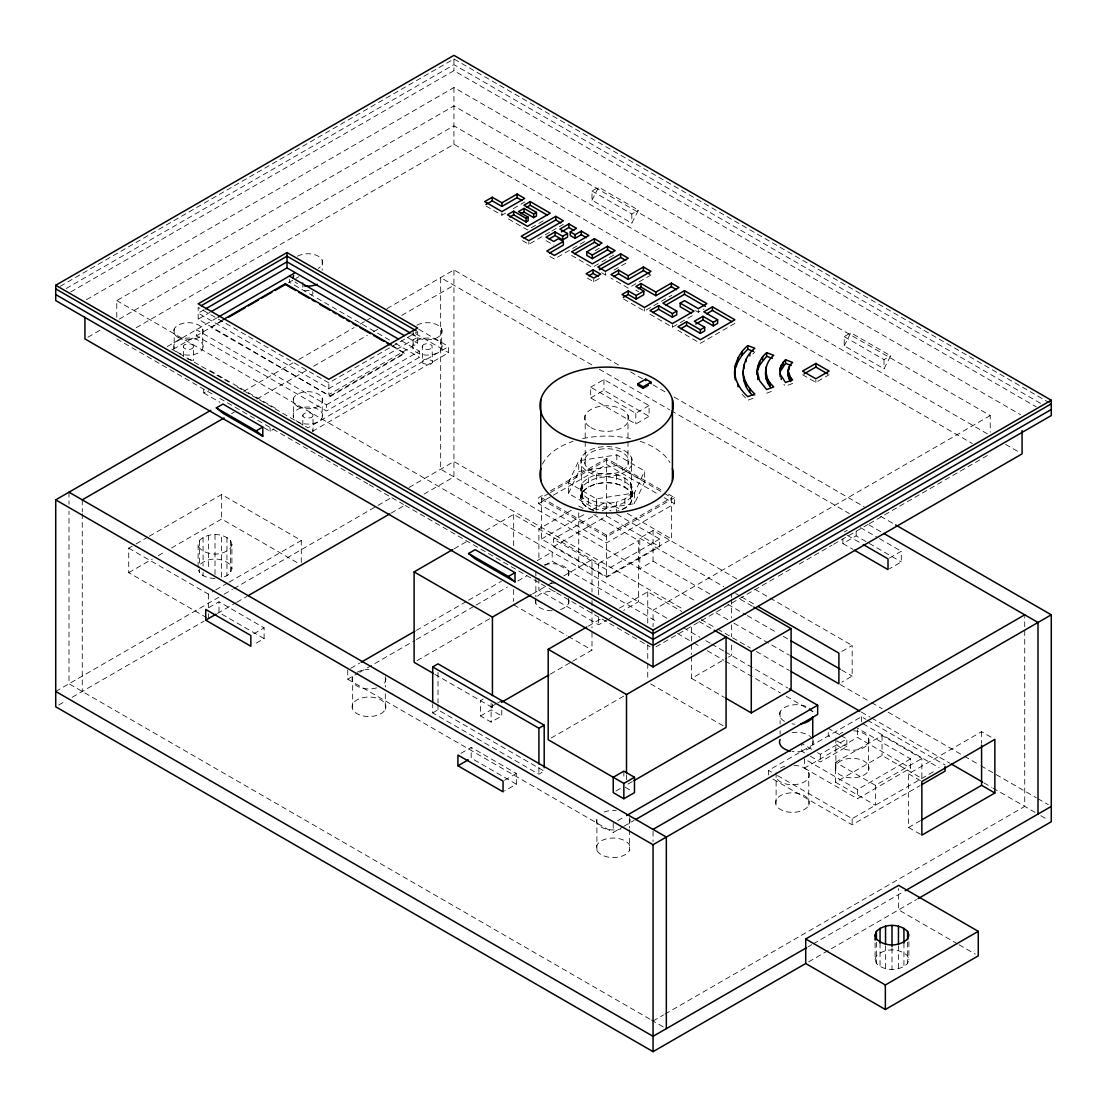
<?xml version="1.0" encoding="UTF-8"?>
<svg xmlns="http://www.w3.org/2000/svg" width="1107" height="1107" viewBox="0 0 1107 1107"><rect width="100%" height="100%" fill="white"/><g stroke="black" fill="none" stroke-linecap="round" stroke-linejoin="round"><path stroke-width="0.75" stroke-dasharray="5 3.75" d="M198.111 567.199L198.111 544.312L199.398 540.576C207.424 532.509 222.59 532.509 230.616 540.576L231.903 544.312L231.903 568.832L230.616 572.568L226.949 575.723L221.469 577.84L221.469 535.29M231.903 544.312L230.616 548.034C222.59 556.101 207.424 556.101 199.398 548.034L198.111 544.312M593.905 510.369L588.301 508.21L582.697 503.367L580.732 497.652L580.732 488.353L582.697 482.638C594.985 470.295 618.218 470.295 630.492 482.638L632.471 488.353L632.471 497.652L630.492 503.367L624.888 508.21L616.502 511.448L616.502 502.149L624.888 498.911L630.492 494.068L632.471 488.353M580.732 497.652L582.697 491.937L582.697 482.638M875.097 959.686L876.384 955.95C884.41 947.883 899.576 947.883 907.602 955.95L908.889 959.686L907.602 963.422C899.576 971.489 884.41 971.489 876.384 963.422L875.097 959.686L875.097 941.697M568.514 482.749L578.726 460.761L616.807 454.88L644.675 470.973L644.675 481.697L634.477 503.685L596.396 509.58L568.514 493.473L568.514 482.749L596.396 498.842L634.477 492.947L644.675 470.973M568.514 493.473L578.726 471.499L578.726 460.761M591.996 200.201L598.638 187.166L638.448 210.164L631.82 223.185L591.996 200.201L591.996 190.999L598.638 187.166M844.212 345.813L850.84 332.778L890.665 355.776L884.023 368.797L844.212 345.813L844.212 336.611L850.84 332.778M183.347 356.329L183.347 346.104L184.8 344.457L190.805 343.917L193.075 345.218L193.573 347.045L193.573 360.661M193.573 347.045L192.12 348.691L189.269 349.521L186.114 349.231L183.845 347.93L183.347 346.104M311.579 295.043L313.032 293.397L312.534 291.57M302.82 425.296L302.82 415.083L304.273 413.437L307.123 412.593L310.278 412.883L312.534 414.198L313.032 416.011L313.032 431.343L312.534 429.516L310.278 428.215M313.032 416.011L311.579 417.657L305.574 418.211L303.318 416.91L302.82 415.083M422.279 346.104L423.732 344.457L426.582 343.627L432.007 345.218L432.505 362.376L431.052 364.009L428.201 364.853L422.791 363.262L422.279 346.104L422.791 347.93L425.046 349.231L428.201 349.521L431.052 348.691L432.505 347.045M422.279 361.435L423.732 359.789L426.582 358.959L432.007 360.55L432.505 362.376M752.829 353.991L754.849 351.874M200.616 564.044C208.753 557.042 223.005 557.402 230.616 565.096L231.903 568.832M582.697 491.937C594.985 479.58 618.218 479.58 630.492 491.937L632.471 497.652M60.207 286.298L453.939 58.975L1049.782 402.976M66.199 288.512L453.939 64.649L1040.801 403.46M70.682 291.944L453.939 70.682L1036.318 406.906M86.415 299.734L453.939 87.536L1020.585 414.682M116.775 317.252L116.775 300.592L453.939 105.926L990.225 415.554L990.225 432.214M87.91 337.192L101.36 329.429M119.279 319.079L453.939 125.852L987.693 434.013M136.175 327.714L453.939 144.256L972.292 443.52M204.103 309.725L198.181 313.143L328.834 388.571L417.671 337.275L411.735 333.857M392.888 345.813L404.83 353.479L330.495 396.389L198.181 319.176L210.026 312.34M217.069 317.792L167.226 346.574L170.215 348.304M221.428 320.643L211.022 327.409L330.495 396.389M173.204 349.245L222.604 320.726M288.47 282.7L294.448 279.241M295.956 278.383L298.945 276.653M486.098 206.068L501.928 215.201L506.19 212.738M513.316 208.628L524.704 202.055M203.73 389.595L203.73 392.943L210.358 389.111M243.637 391.366L292.898 362.916M298.862 359.471L354.088 327.589M360.066 324.143L366.03 320.698M367.524 319.826L370.513 318.11M386.938 308.632L453.939 269.942L618.619 365.019M543.122 220.902L527.458 229.952L507.449 218.383M231.529 413.672L234.518 411.956M256.907 399.018L307.663 369.724M313.627 366.279L367.372 335.255M373.336 331.809L377.819 329.222M401.703 315.426L453.939 285.274M522.518 240.634L528.842 244.287L550.414 231.833M551.853 231.003L563.352 224.361M591.996 190.999L631.82 213.997L638.448 210.164M584.579 241.603L554.386 259.038L546.789 254.652M198.181 319.176L198.181 307.469L328.834 382.897L417.671 331.616L417.671 343.322L328.834 394.604L328.834 380.49M330.495 395.628L404.83 352.704M264.199 427.856L270.094 431.26L274.079 428.963M326.51 404.816L419.428 351.168L419.428 357.298L326.51 410.946L196.423 335.85L196.423 329.72L326.51 404.816L326.51 410.946M595.109 250.666L599.247 248.272M312.423 431.356L448.639 352.704L448.639 346.574L307.926 427.814L234.573 385.471M613.707 255.08L592.342 267.41L571.641 255.454M206.898 617.789L128.73 572.665L128.73 548.145L134.625 544.727M136.106 543.883L147.895 537.075M149.376 536.217L221.649 494.497L301.284 540.479L301.284 564.999M587.402 278.106L593.726 281.759L600.631 277.774M601.668 272.792L605.46 274.979L608.31 273.332M613.998 270.053L628.236 261.833M128.73 572.665L152.323 559.035M158.218 555.631L165.593 551.369M171.502 547.965L221.649 519.017L298.337 563.297M651.013 274.979L628.236 288.124L610.981 278.161M623.518 298.959L644.468 311.039L671.783 295.265M128.73 548.145L208.365 594.127L214.274 590.709M215.74 589.865L227.544 583.057M229.024 582.199L301.284 540.479M649.989 314.236L672.419 327.188L693.992 314.734M695.542 310.652L698.296 312.243L704.052 308.922M55.724 691.446L218.895 597.24M224.237 594.155L232.373 589.464M233.868 588.592L376.477 506.259M377.971 505.401L391.408 497.638M409.037 487.467L453.939 461.536L696.677 601.668M208.67 607.743L218.992 601.779L264.116 627.835L264.116 638.573L253.794 644.523M590.668 387.201L603.938 379.535L649.076 405.591L649.076 416.315L635.805 423.981L590.668 397.925L590.668 387.201L635.805 413.257L649.076 405.591M58.713 705.048L66.199 700.731M72.19 697.272L203.923 621.207M217.401 613.43L236.012 602.692M236.87 602.194L246.723 596.507M391.062 513.164L404.692 505.304M423.995 494.151L453.939 476.868L453.939 269.942M590.668 397.925L603.938 390.259L649.076 416.315M734.882 323.396L700.371 343.322L677.941 330.37M253.794 633.799L264.116 627.835M668.628 494.234L674.537 497.652L674.537 503.685L606.594 542.9L538.652 503.685L538.652 497.652L544.561 494.234M550.47 490.83L606.594 458.423L662.719 490.83M664.255 493.376L671.645 497.652L671.645 539.04L606.594 576.581L541.558 539.04L541.558 497.652L548.947 493.376M550.428 492.532L606.594 460.097L662.775 492.532M454.244 548.726L467.611 541.005M485.447 530.71L513.676 514.409L598.638 563.463L638.448 540.479L638.448 601.779L623.711 610.303M538.652 503.685L551.95 496.005M553.431 495.161L606.594 464.456L658.291 494.303M571.35 510.244L538.901 528.98L538.901 559.63M541.558 539.04L585.907 513.427M591.816 510.009L606.594 501.485L621.373 510.009M802.589 374.747L815.859 382.413L829.129 374.747M616.917 514.34L659.689 539.04L659.689 546.692L606.594 577.356L553.5 546.692L553.5 539.04L596.272 514.34M602.166 510.936L606.594 508.376L611.022 510.936M553.5 546.692L606.594 516.042L659.689 546.692M844.212 336.611L884.023 359.609L890.665 355.776M350.739 668.268L359.692 663.107M416.384 630.367L467.126 601.073M468.607 600.215L501.443 581.258M537.255 560.585L552.172 551.964L552.172 561.166L658.07 622.3M347.75 669.998L347.75 679.186L358.198 673.153M359.692 672.295L414.89 640.427M416.384 639.555L474.585 605.958M476.079 605.1L507.407 587.014M517.855 580.981L526.807 575.806M544.713 565.469L552.172 561.166M541.558 497.652L606.594 535.207L671.645 497.652M674.537 497.652L606.594 536.867L538.652 497.652M417.09 660.616L489.903 618.578M532.564 593.947L548.906 584.51M549.224 584.33L552.172 582.628M563.767 575.931L591.996 559.63L591.996 592.051M709.947 594.016L653.061 561.166L639.777 568.832L639.777 538.168L653.061 530.516L736.888 578.919M659.689 539.04L606.594 569.69L553.5 539.04M432.699 712.908L438.012 709.85L544.201 771.15L538.901 774.222L432.699 712.908L432.699 704.398M588.315 626.133L601.682 618.412M619.519 608.117L647.747 591.816L681.732 611.438M538.901 578.366L538.901 590.294L598.638 624.777L607.48 619.671M608.961 618.813L611.908 617.111M483.15 699.112L480.493 700.648L480.493 715.98L491.107 722.11L501.734 715.98L501.734 709.158M990.225 415.554L653.061 610.206L653.061 626.866M491.107 706.778L496.42 703.706M497.749 702.945L501.734 700.648M434.802 674.274L492.435 707.539L495.41 705.823M550.387 674.094L571.198 662.083M572.679 661.225L591.996 650.072L591.996 629.592M480.493 715.98L491.107 709.85L501.734 715.98M460.872 753.355L471.195 747.391L516.332 773.447L516.332 784.185L504.529 790.993M844.35 531.955L847.298 530.253M656.036 646.806L776.879 577.038M778.373 576.18L793.29 567.559M799.268 564.113L832.077 545.17M833.571 544.312L867.888 524.497M869.382 523.639L990.225 453.87M842.884 538.943L842.884 543.537L856.154 535.871L867.805 542.596M551.161 738.023L623.974 695.985M504.529 780.269L516.332 773.447M889.488 558.011L901.278 551.203L901.278 561.927L889.488 568.749M691.557 656.285L691.557 678.425L726.953 657.987M728.42 657.129L731.381 655.427L731.381 643.513M841.846 651.428L852.169 645.464L852.169 676.128L841.846 682.078M615.893 791.076L621.193 788.018M627.987 784.088L632.457 781.514M617.706 820.688L625.164 816.371M347.75 679.186L613.236 832.464L622.189 827.303M623.684 826.431L634.117 820.398M768.549 774.983L768.549 770.389L861.467 716.741L865.937 719.329M817.45 752.649L820.315 754.296L846.855 738.964L846.855 746.63L820.315 761.962L810.31 756.178M910.577 758.89L857.482 789.554L804.388 758.89L804.388 768.092L857.482 737.428L910.577 768.092L910.577 758.89L857.482 728.24M835.577 762.336L882.044 735.518L921.854 758.503L921.854 778.429L882.044 755.444L835.577 782.262L835.577 762.336L875.402 785.333L921.854 758.503M804.388 768.092L857.482 798.742L910.577 768.092M920.387 834.291L908.584 827.483L908.584 773.835L981.591 731.685L991.914 737.649M777.501 775.564L852.169 818.668L936.245 770.126M773.018 779.107L852.169 824.798L920.014 785.624M908.584 827.483L920.498 820.605M653.061 1021L663.508 1014.967M665.003 1014.095L1024.736 806.408L1024.736 616.53M808.138 946.789L811.749 944.7M813.244 943.842L903.672 891.633M808.663 961.817L916.541 899.521M766.653 393.193L773.738 390.536M792.64 383.451L785.555 386.108L783.881 384.35M304.273 290.823L310.278 290.269M578.726 471.499L616.807 465.604L644.675 481.697M580.732 488.353L582.697 494.068C591.138 503.311 604.879 504.322 616.502 502.149M187.65 358.959L193.075 360.55L193.573 362.376M215.007 578.587L208.545 577.84L203.065 575.723L199.398 572.568L198.54 570.077M1005.64 444.377L1019.09 452.14M635.833 290.117L638.476 291.653M546.097 240.703L553.694 245.09M630.603 371.938L642.572 378.843M653.061 384.89L666.525 392.681M674.011 396.998L864.152 506.771M880.619 516.277L894.082 524.054M591.871 364.895L440.669 277.608L440.669 469.202L683.199 609.224M599.357 369.226L669.721 409.853M671.216 410.711L849.373 513.565M868.843 524.801L880.812 531.72M860.526 527.665L877.989 537.753M879.442 538.597L901.278 551.203M869.258 543.44L901.278 561.927M847.242 535.331L861.799 543.731M842.884 543.537L853.068 549.418M418.695 329.291L448.639 346.574M415.706 333.691L448.639 352.704M407.279 337.317L417.671 343.322M401.481 340.818L419.428 351.168M664.2 497.707L674.537 503.685M389.526 340.043L289.342 282.202L289.342 279.13M395.503 343.488L419.428 357.298M391.394 345.716L404.83 353.479M627.295 513.427L671.645 539.04M754.863 589.284L852.169 645.464M639.777 538.168L723.618 586.572M735.602 593.49L740.085 596.092M741.579 596.95L755.057 604.726M578.726 505.982L584.69 509.441M593.656 514.603L638.448 540.479M740.334 599.288L752.276 606.193M727.908 604.38L745.883 614.759M747.377 615.617L777.322 632.9M783.299 636.359L789.291 639.818M841.694 670.067L852.169 676.128M715.938 612.794L728.115 619.823M733.899 623.172L789.291 655.15M840.199 684.541L870.13 701.824M871.638 702.682L882.113 708.743M888.105 712.188L962.952 755.417M964.446 756.275L979.418 764.923M980.927 765.781L1036.318 797.76M1037.812 798.631L1048.287 804.678M701.16 619.602L716.132 628.236M717.433 628.984L750.366 648.01M756.358 651.456L789.291 670.482M861.357 712.078L870.13 717.156M871.638 718.014L949.681 763.083M983.915 782.843L991.595 787.271M992.896 788.032L1035.059 812.372M1040.801 815.679L1048.287 820.01M699.015 621.428L712.77 629.357M867.431 720.187L945.087 765.02M862.962 723.729L939.11 767.704M116.775 300.592L667.023 618.273M683.42 627.752L699.832 637.217M705.796 640.662L710.265 643.25M711.759 644.108L723.687 650.999M725.182 651.857L787.824 688.028M677.456 633.495L692.373 642.115M693.868 642.973L701.326 647.277M707.29 650.722L723.687 660.187M725.182 661.059L780.366 692.913M786.33 696.358L807.211 708.411M808.705 709.269L814.669 712.714M210.358 370.72L276.736 409.037M908.584 773.835L920.387 780.643M171.71 349.162L192.673 361.269M194.168 362.127L228.595 382.012M839.715 734.84L828.271 728.24L828.271 735.906L831.136 737.553M841.14 735.671L846.855 738.964M836.85 740.846L846.855 746.63M116.775 338.908L213.872 394.964M219.85 398.423L331.892 463.1M333.387 463.971L367.745 483.801M369.226 484.658L403.585 504.501M405.079 505.359L650.072 646.806M203.73 392.943L219.947 402.311M691.557 678.425L724.407 697.396M811.735 749.342L801.731 743.558L801.731 751.224L808.871 755.361M835.577 782.262L875.402 805.259L875.402 785.333M513.676 604.851L566.881 635.556M568.348 636.414L591.996 650.072M650.708 683.96L723.106 725.763M768.549 770.389L771.524 772.119M957.624 943.925L898.635 909.871L898.635 888.617M959.105 944.783L975.322 954.151M625.178 787.243L631.82 791.076M264.116 638.573L218.992 612.517L218.992 601.779M516.332 784.185L471.195 758.129L471.195 747.391M649.864 1019.146L68.994 683.794L68.994 511.171M651.359 1020.017L664.85 1027.808M742.119 394.369L747.765 400.277L754.849 397.621L754.849 395.213M981.591 731.685L981.591 743.42M908.889 941.697L908.889 959.686M907.602 942.168L907.602 963.422M903.935 942.97L903.935 966.577M898.455 945.765L898.455 968.694M891.993 948.187L891.993 969.441M885.531 945.765L885.531 968.694M884.023 359.609L884.023 368.797M882.044 735.518L882.044 755.444M880.051 942.97L880.051 966.577M876.384 942.168L876.384 963.422M868.483 737.968L868.483 770.61A16.896 9.755 0 0 1 840.227 774.983A16.896 9.755 0 0 1 847.796 758.669A16.896 9.755 0 0 1 868.483 770.61M861.467 716.741L861.467 722.871M857.482 729.776L857.482 737.428M857.482 789.554L857.482 798.742M856.154 531.277L856.154 535.871M852.169 818.668L852.169 824.798M835.854 737.968L835.854 770.61M820.315 754.296L820.315 761.962M815.859 379.992L815.859 382.413M812.732 741.109L812.732 744.554M808.76 772.465L808.76 805.107A16.896 9.755 0 0 1 780.49 809.48A16.896 9.755 0 0 1 788.059 793.152A16.896 9.755 0 0 1 808.76 805.107M780.103 711.912L780.103 723.992M780.103 730.758L780.103 734.204M776.118 772.465L776.118 805.107M731.381 594.113L731.381 597.531M731.381 599.233L731.381 617.969M731.381 624.777L731.381 636.691M698.296 309.822L698.296 312.243M691.557 627.323L691.557 642.655M691.557 644.357L691.557 654.583M672.419 324.766L672.419 327.188M653.061 530.516L653.061 561.166M653.061 831.122L653.061 841.486M647.747 591.816L647.747 624.237M647.747 644.717L647.747 661.778M647.747 663.48L647.747 678.84M644.468 308.632L644.468 311.039M635.805 413.257L635.805 423.981M634.477 492.947L634.477 503.685M631.82 213.997L631.82 223.185M631.53 457.62L631.53 501.499M630.492 482.638L630.492 491.937M630.492 494.068L630.492 503.367M629.551 817.672L629.551 828.022M629.551 829.627L629.551 850.314A16.896 9.755 0 0 1 601.281 854.687A16.896 9.755 0 0 1 608.864 838.373A16.896 9.755 0 0 1 629.551 850.314M627.987 415.25L627.987 464.788A22.154 12.786 0 0 1 590.93 470.517A22.154 12.786 0 0 1 600.866 449.124A22.154 12.786 0 0 1 627.987 464.788M626.507 774.706L626.507 779.826M624.888 477.795L624.888 487.094M624.888 498.911L624.888 508.21M623.85 771.15L623.85 779.674M616.807 454.88L616.807 465.604M616.502 474.557L616.502 483.856M613.236 823.262L613.236 832.464M606.594 458.423L606.594 501.485M606.594 503.284L606.594 516.042M606.594 535.207L606.594 577.356M605.46 272.571L605.46 274.979M603.938 379.535L603.938 390.259M598.638 563.463L598.638 595.829M598.638 617.969L598.638 624.777M596.908 850.314L596.908 817.672A16.896 9.755 0 0 0 602.595 827.773A16.896 9.755 0 0 0 620.889 828.894M596.701 474.557L596.701 483.856M596.701 502.149L596.701 511.448M596.396 498.842L596.396 509.58M593.726 279.338L593.726 281.759M591.996 600.589L591.996 607.411M591.996 609.113L591.996 627.89M588.301 477.795L588.301 487.094M588.301 498.911L588.301 508.21M585.202 415.25L585.202 464.788M582.697 494.068L582.697 503.367M581.659 457.62L581.659 501.499M578.726 512.804L578.726 567.296M568.486 570.908L568.486 577.799M568.486 598.375L568.486 603.536M538.901 767.414L538.901 774.222M535.857 570.908L535.857 576.083M535.857 577.674L535.857 596.77M535.857 598.375L535.857 603.536M528.842 241.88L528.842 244.287M513.676 514.409L513.676 546.83M513.676 589.491L513.676 601.433M501.928 212.793L501.928 215.201M492.435 704.135L492.435 707.539M491.107 703.028L491.107 722.11M453.939 58.975L453.939 70.682M453.939 87.536L453.939 144.256M441.679 329.042L441.679 348.788A14.778 8.538 0 0 1 416.938 352.607A14.778 8.538 0 0 1 423.566 338.327A14.778 8.538 0 0 1 441.679 348.788M438.012 672.378L438.012 703.028M438.012 704.73L438.012 709.85M413.119 330.744L413.119 348.788M385.305 676.668L385.305 687.004M385.305 693.785L385.305 709.31A16.896 9.755 0 0 1 357.035 713.683A16.896 9.755 0 0 1 364.618 697.355A16.896 9.755 0 0 1 385.305 709.31M352.663 676.668L352.663 709.31M322.206 260.062L322.206 270.288M322.206 398.008L322.206 417.754A14.778 8.538 0 0 1 297.479 421.587A14.778 8.538 0 0 1 304.107 407.307A14.778 8.538 0 0 1 322.206 417.754M302.82 282.243L302.82 290.754M293.646 398.008L293.646 417.754M270.094 427.911L270.094 431.26M230.616 540.576L230.616 572.568M226.949 537.407L226.949 575.723M221.649 494.497L221.649 519.017M215.007 534.556L215.007 576.955M208.545 535.29L208.545 569.662M208.365 594.127L208.365 607.203M208.365 613.735L208.365 618.647M203.065 537.407L203.065 565.912M203.065 572.457L203.065 575.723M202.733 329.042L202.733 348.788A14.778 8.538 0 0 1 178.006 352.607A14.778 8.538 0 0 1 184.634 338.327A14.778 8.538 0 0 1 202.733 348.788M199.398 540.576L199.398 567.656M199.398 569.289L199.398 572.568M174.186 329.042L174.186 348.788M82.264 499.852L82.264 511.932M82.264 513.662L82.264 691.446M68.994 492.186L68.994 504.266M542.458 464.124A66.641 38.482 0 0 1 573.025 441.319M582.697 438.649A66.641 38.482 0 0 1 630.506 438.649M640.164 441.319A66.641 38.482 0 0 1 669.984 462.671M593.684 510.548A25.807 14.903 0 0 1 586.821 488.062A25.807 14.903 0 0 1 626.368 488.062A25.807 14.903 0 0 1 619.505 510.548M297.479 283.641A14.778 8.538 0 0 1 295.126 281.87M297.479 256.243A14.778 8.538 0 0 1 318.373 256.243A14.778 8.538 0 0 1 318.373 268.309M416.938 325.209A14.778 8.538 0 0 1 439.507 326.357A14.778 8.538 0 0 1 433.64 338.977A14.778 8.538 0 0 1 413.119 333.456M853.677 730.786A16.896 9.755 0 0 1 869.064 740.223A16.896 9.755 0 0 1 854.604 750.145A16.896 9.755 0 0 1 835.854 743.018M840.227 733.595A16.896 9.755 0 0 1 842.953 732.322M793.94 765.269A16.896 9.755 0 0 1 809.328 774.72A16.896 9.755 0 0 1 794.881 784.642A16.896 9.755 0 0 1 776.118 777.515M780.49 768.092A16.896 9.755 0 0 1 784.78 766.293M568.998 600.146A16.896 9.755 0 0 1 559.824 609.722M552.172 610.773A16.896 9.755 0 0 1 535.857 598.5M537.545 596.147A16.896 9.755 0 0 1 555.147 591.415M555.147 583.029A16.896 9.755 0 0 1 549.197 583.029M544.519 564.736A16.896 9.755 0 0 1 562.813 565.857A16.896 9.755 0 0 1 568.486 575.958M812.732 739.504A16.896 9.755 0 0 1 792.045 751.459M792.045 732.613A16.896 9.755 0 0 1 812.04 738.314M794.909 724.158A16.896 9.755 0 0 1 792.045 723.867M784.476 721.335A16.896 9.755 0 0 1 787.976 705.989A16.896 9.755 0 0 1 812.732 711.912M630.063 819.332A16.896 9.755 0 0 1 626.617 826.154M604.021 812.026A16.896 9.755 0 0 1 616.212 810.601M385.817 678.314A16.896 9.755 0 0 1 382.372 685.15M376.643 687.89A16.896 9.755 0 0 1 356.731 685.897A16.896 9.755 0 0 1 354.351 674.315M357.035 672.295A16.896 9.755 0 0 1 368.991 669.431M582.697 486.264L580.732 491.978L582.697 497.693C594.985 510.036 618.218 510.036 630.492 497.693L632.471 491.978L630.492 486.264C618.218 473.907 594.985 473.907 582.697 486.264M590.93 427.606A22.154 12.786 0 0 0 627.987 421.864A22.154 12.786 0 0 0 600.866 406.2A22.154 12.786 0 0 0 590.93 427.606M588.343 472.011A25.807 14.903 0 0 0 631.53 465.327A25.807 14.903 0 0 0 599.911 447.076A25.807 14.903 0 0 0 588.343 472.011M297.479 406.255A14.778 8.538 0 0 0 322.206 402.436A14.778 8.538 0 0 0 304.107 391.975A14.778 8.538 0 0 0 297.479 406.255M178.006 337.275A14.778 8.538 0 0 0 202.733 333.456A14.778 8.538 0 0 0 184.634 323.009A14.778 8.538 0 0 0 178.006 337.275"/><path stroke-width="1.5" d="M735.297 379.784C732.557 367.081 737.926 353.853 747.765 345.592L754.849 348.248C740.362 359.471 738.853 383.285 752.829 395.503M734.661 374.747L735.505 364.397M757.797 366.265L757.188 374.747C756.385 366.292 760.301 358.128 766.653 352.676L773.738 355.333C764.425 362.75 762.765 377.639 770.251 386.883L770.251 383.257L767.704 379.355L765.643 371.122M765.643 374.747L766.155 366.971M788.17 371.122L790.716 377.819L790.716 381.445C786.565 375.896 787.16 366.929 792.64 362.418L785.555 359.761L783.036 362.39L780.089 368.133L780.089 376.532M788.17 374.747L788.461 368.825M875.097 935.166L876.384 931.43C884.41 923.363 899.576 923.363 907.602 931.43L908.889 935.166L907.602 938.888C899.576 946.955 884.41 946.955 876.384 938.888L875.097 935.166L875.097 940.064M735.505 368.022L738.009 361.435L742.119 355.126L747.765 349.217L747.765 345.592M757.797 369.89L759.61 365.13L766.653 356.302L766.653 352.676M785.555 359.761L785.555 363.387L780.089 371.758L780.089 368.133M55.724 285.26L453.939 55.35L1051.276 400.222L1051.276 415.554L653.061 645.464L55.724 300.592L55.724 285.26L653.061 630.132L1051.276 400.222M287.017 252.562L198.181 303.844L328.834 379.286L417.671 327.99L287.017 252.562L287.017 267.88L404.318 335.601M201.142 305.767L287.017 256.174L416.19 330.758M205.584 308.867L287.017 261.847L410.254 332.999M211.506 311.482L287.017 267.88M218.121 317.197L294.448 273.111M222.922 319.785L285.357 283.738L391.394 344.941M228.872 317.114L245.214 307.677M248.189 305.961L258.595 299.942M261.57 298.226L271.976 292.22M274.951 290.504L285.357 284.499L295.818 290.532M492.255 197.24L484.672 201.612L501.928 211.575L524.704 198.43L517.107 194.043L501.928 202.816L492.255 197.24L492.255 200.851L501.928 206.428L517.107 197.669L522.172 200.588M485.931 204.504L492.255 200.851M509.926 216.958L513.662 214.8L526.088 221.981L528.15 220.777L528.15 217.166L526.088 218.356L513.662 211.188L507.449 214.772L527.458 226.326L550.234 213.181L530.225 201.612L524.012 205.21L536.438 212.378L536.438 216.003L533.671 217.595L524.012 212.018L521.245 213.609M536.438 212.378L533.671 213.969L524.012 208.393L518.491 211.575L528.15 217.166M526.489 207.396L530.225 205.238L547.384 215.145M805.716 963.519L805.716 938.985L898.635 885.351L978.27 931.333L978.27 955.853L885.351 1009.501L805.716 963.519L653.061 1051.65L55.724 706.778L55.724 499.852L210.8 410.323M216.335 407.888L222.977 404.055L262.788 427.039L262.788 436.241L222.977 413.257L216.335 407.888L256.16 430.872L262.788 436.241M555.769 216.363L521.245 236.289L528.842 240.676L563.352 220.75L555.769 216.363L555.769 219.989L524.123 238.254M82.264 499.852L224.071 417.989M549.086 238.974L555.077 235.528L562.66 239.915L567.504 237.119L567.504 233.494L562.66 236.289L555.077 231.903L546.097 237.092L553.694 241.464L558.523 238.683L563.352 241.464L563.352 245.09L549.556 253.06M586.364 237.645L581.3 234.726L575.087 238.309L570.257 235.528L570.257 231.903L576.47 228.319L568.873 223.932L559.907 229.121L567.504 233.494M561.401 231.875L568.873 227.558L573.938 230.477M563.352 241.464L546.789 251.04L554.386 255.413L588.896 235.487L581.3 231.114L575.087 234.698L570.257 231.903M256.16 430.872L262.788 427.039M586.821 251.829L602.014 243.07L594.417 238.683L571.641 251.829L592.342 263.784L615.132 250.639L607.535 246.252L592.342 255.025L586.821 251.829L586.821 255.454L592.342 258.637L607.535 249.878L612.6 252.797M574.491 253.807L594.417 242.295L599.482 245.228M593.034 269.762L586.129 273.747L593.726 278.134L600.631 274.149L593.034 269.762L593.034 273.387L598.098 276.307M620.653 253.821L597.863 266.981L605.46 271.353L628.236 258.208L620.653 253.821L620.653 257.447L599.288 269.776M588.896 275.781L593.034 273.387M618.578 270.163L610.981 274.55L628.236 284.513L651.013 271.353L643.43 266.981L628.236 275.74L618.578 270.163L618.578 273.789L628.236 279.365L643.43 270.592L649.754 274.245M613.513 276.708L618.578 273.789M643.776 291.086L636.179 295.472L628.236 290.892L622.023 294.476L644.468 307.428L678.978 287.502L671.382 283.115L655.856 292.082L641.008 283.517L635.833 286.505L643.776 291.086L643.776 294.711L636.179 299.084L628.236 294.504L623.269 297.382M638.421 288.623L641.008 287.128L655.856 295.707L671.382 286.741L676.446 289.66M652.853 312.575L658.61 309.254L672.419 317.225L676.737 314.734L676.737 311.109L672.419 313.599L658.61 305.629L649.989 310.61L672.419 323.562L693.992 311.109L680.182 303.138L680.182 306.764L691.225 313.143M680.182 303.138L684.5 300.647L698.296 308.618L706.93 303.636L684.5 290.684L662.927 303.138L676.737 311.109M665.805 305.103L684.5 294.31L705.436 306.39M680.819 328.71L686.561 325.389L700.371 333.359L704.689 330.868L704.689 327.257L700.371 329.748L686.561 321.777L677.941 326.759L700.371 339.711L734.882 319.785L712.451 306.833L703.831 311.814L717.627 319.785L717.627 323.396L713.309 325.887L702.959 319.909L695.777 324.06M706.695 313.765L712.451 310.444L731.893 321.667M717.627 319.785L713.309 322.275L702.959 316.298L694.338 321.279L704.689 327.257M205.722 620.169L250.846 646.239L250.846 635.501L205.722 609.445L205.722 620.169L216.045 614.219M247.954 595.787L389.761 513.925M648.411 385.278L643.098 388.336L637.798 385.278L637.798 383.742L645.755 379.148L651.068 382.206L651.068 383.742M637.798 383.742L643.098 386.813L651.068 382.206M433.335 673.416L414.115 662.332L414.115 571.89L452.749 549.584M468.552 553.5L475.18 549.667L515.004 572.651L515.004 581.853L475.18 558.869L468.552 553.5L508.362 576.484L515.004 581.853M815.859 363.456L802.589 371.122L815.859 378.788L829.129 371.122L815.859 363.456L815.859 367.081L804.056 373.889M508.362 576.484L515.004 572.651M361.173 662.235L414.89 631.225M414.115 571.89L492.435 617.111L531.069 594.805M432.699 702.696L432.699 666.926L438.012 663.854L544.201 725.168L544.201 767.746M634.477 777.28L623.85 771.15L613.236 777.28L613.236 792.612L623.85 798.742L634.477 792.612L634.477 777.28L623.85 783.41L548.186 739.739L548.186 649.297L586.821 626.991M501.36 702.392L548.906 674.952M1051.276 403.847L653.061 633.758L55.724 288.885M1051.276 409.521L653.061 639.431L55.724 294.559M457.924 765.781L503.062 791.851L503.062 781.113L457.924 755.057L457.924 765.781L468.247 759.831M432.699 666.926L538.901 728.24L544.201 725.168M84.921 317.252L84.921 338.908L653.061 666.926L1022.079 453.87L1022.079 430.54M548.186 649.297L626.507 694.518L726.067 637.037L726.067 727.465L633.937 780.656M714.236 630.215L751.279 651.594L791.104 628.61L791.104 689.924L751.279 712.908L725.901 698.254M626.659 815.513L817.658 705.242L817.658 714.444L635.612 819.54M653.061 829.392L1024.736 614.814M55.724 499.852L653.061 844.724L1051.276 614.814L1051.276 821.74L918.035 898.663M921.494 784.78L945.087 771.15L945.087 766.556M921.993 819.747L981.591 785.333L994.861 792.999L994.861 739.351L921.854 781.5L921.854 835.148L994.861 792.999M806.643 947.647L653.061 1036.318L55.724 691.446M905.166 890.775L1051.276 806.408M805.716 938.985L885.351 984.981L978.27 931.333M747.765 349.217L753.438 351.348M766.653 356.302L772.326 358.419M785.555 363.387L791.214 365.504M815.859 367.081L827.662 373.889M555.769 219.989L560.82 222.908M620.653 257.447L625.704 260.366M895.591 524.926L1051.276 614.814M883.815 533.449L1038.006 622.48L1038.006 814.074M863.266 544.575L888.008 558.869L888.008 569.593L854.521 550.262M289.342 276.072L398.492 339.088M298.807 292.262L309.254 298.295M312.243 300.011L315.232 301.741M319.702 304.328L330.163 310.361M333.152 312.091L336.141 313.807M339.116 315.537L343.599 318.124M346.588 319.854L349.577 321.57M352.566 323.299L357.035 325.887M360.024 327.603L370.485 333.636M373.474 335.366L383.921 341.399M386.91 343.128L389.899 344.844M758.046 606.456L838.898 653.13L838.898 683.794L790.993 656.133M753.77 607.051L791.104 628.61M790.785 640.69L840.199 669.209M790.993 671.451L859.848 711.22M951.176 763.941L982.615 782.096M789.319 688.886L817.658 705.242M68.994 492.186L666.331 837.058L666.331 1028.652M790.716 377.819L792.64 379.826L785.555 382.482L780.089 374.124M770.251 383.257L773.738 386.91L766.653 389.567L759.61 380.739L757.188 371.122M743.115 371.122C743.267 380.116 748.346 388.114 754.849 393.995L747.765 396.652C740.5 390.093 734.84 381.168 734.661 371.122M981.591 745.094L981.591 785.333M907.602 931.43L907.602 939.608M903.935 928.261L903.935 942.97M898.455 926.144L898.455 944.133M891.993 925.41L891.993 946.665M885.531 926.144L885.531 944.133M885.351 984.981L885.351 1009.501M880.051 928.261L880.051 942.97M876.384 931.43L876.384 939.608M812.732 737.788L812.732 716.962A16.896 9.755 0 0 1 800.79 723.867M789.305 366.583L789.305 369.005M789.305 375.66L789.305 379.286M788.461 373.419L788.461 377.044M783.036 362.39L783.036 366.016M781.21 365.199L781.21 368.825M781.21 377.044L781.21 379.466M767.704 379.355L767.704 382.98M766.155 375.287L766.155 378.912M762.585 356.952L762.585 360.564M759.61 361.505L759.61 365.13M757.797 375.979L757.797 379.604M751.279 651.594L751.279 712.908M749.799 353.548L749.799 355.956M749.799 388.709L749.799 392.335M746.104 359.194L746.104 361.615M746.104 383.05L746.104 386.675M743.862 365.102L743.862 368.714M743.862 377.155L743.862 380.766M742.119 351.5L742.119 355.126M738.009 357.81L738.009 361.435M738.009 384.433L738.009 386.855M713.309 322.275L713.309 325.887M712.451 306.833L712.451 310.444M702.959 316.298L702.959 319.909M700.371 329.748L700.371 333.359M686.561 321.777L686.561 325.389M684.5 290.684L684.5 294.31M672.419 399.572L672.419 480.576M672.419 313.599L672.419 317.225M671.382 283.115L671.382 286.741M658.61 305.629L658.61 309.254M655.856 292.082L655.856 295.707M653.061 630.132L653.061 666.926M653.061 844.724L653.061 1051.65M645.755 379.148L645.755 380.683M643.43 266.981L643.43 270.592M643.098 386.813L643.098 388.336M641.008 283.517L641.008 287.128M636.179 295.472L636.179 299.084M628.236 275.74L628.236 279.365M628.236 290.892L628.236 294.504M626.507 694.518L626.507 773.004M623.85 783.41L623.85 798.742M607.535 246.252L607.535 249.878M594.417 238.683L594.417 242.295M592.342 255.025L592.342 258.637M581.3 231.114L581.3 234.726M575.087 234.698L575.087 238.309M568.873 223.932L568.873 227.558M562.66 236.289L562.66 239.915M555.077 231.903L555.077 235.528M540.769 399.572L540.769 480.576M538.901 728.24L538.901 763.996M533.671 213.969L533.671 217.595M530.225 201.612L530.225 205.238M526.088 218.356L526.088 221.981M524.012 208.393L524.012 212.018M517.107 194.043L517.107 197.669M513.662 211.188L513.662 214.8M501.928 202.816L501.928 206.428M492.435 617.111L492.435 695.597M285.357 283.738L285.357 284.499M672.419 468.538A66.641 38.482 0 0 1 606.594 513.039A66.641 38.482 0 0 1 540.769 468.538M317.252 284.222A14.778 8.538 0 0 1 304.107 285.841M293.203 278.355A14.778 8.538 0 0 1 293.646 275.394M790.398 751.141A16.896 9.755 0 0 1 780.103 739.504M564.653 435.48A66.641 38.482 0 0 0 672.419 411.61A66.641 38.482 0 0 0 582.711 369.669A66.641 38.482 0 0 0 564.653 435.48"/></g></svg>
